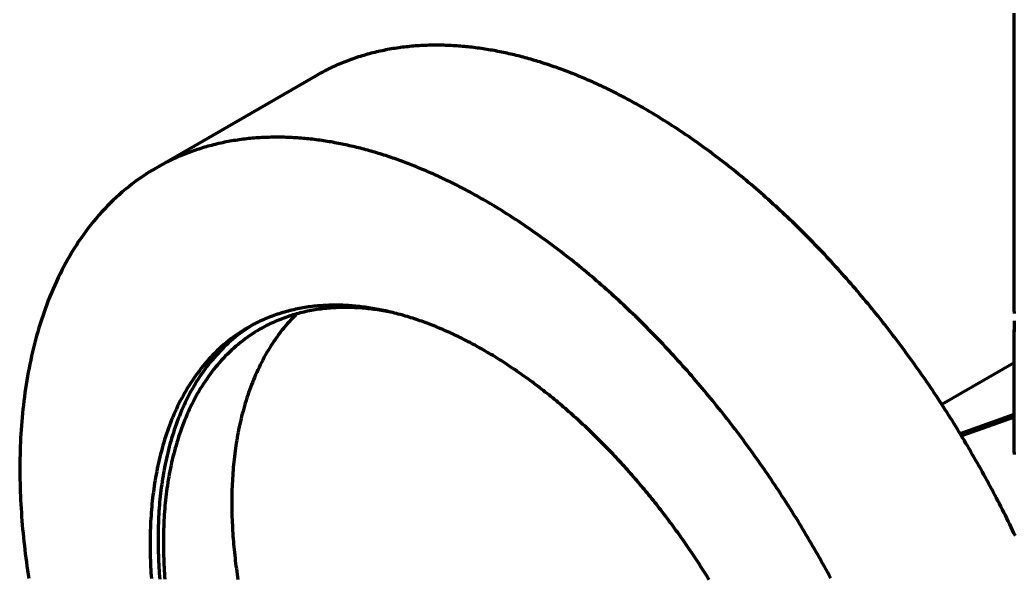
# Model space of a CAD drawing. Header units: millimetres. Extents: x 0 to 2382, y 0 to 420.
# Drawn here: x 283.43 to 309.89, y 76.07 to 90.93 of the extents above; entities that cross this region are included whole.
import ezdxf

# ---------------------------------------------------------------- set-up
doc = ezdxf.new("R2010")
doc.units = ezdxf.units.MM
doc.layers.add('01-VISIBLE', color=7, linetype='CONTINUOUS', lineweight=70)

msp = doc.modelspace()

# ---------------------------------------------------------------- linework, layer by layer
at = {"layer": '01-VISIBLE'}
for p, q in [((309.89, 83.169), (309.89, 100.846)), ((291.298, 89.44), (287.056, 86.99)), ((309.89, 79.413), (309.89, 82.679)), ((309.89, 81.799), (307.968, 80.69)), ((309.89, 80.429), (308.455, 79.916)), ((309.89, 80.355), (308.492, 79.855))]:
    msp.add_line(p, q, dxfattribs=at)
for points in [[(300.048, 88.573), (300.005, 88.598), (299.961, 88.623), (299.918, 88.648), (299.874, 88.672), (299.831, 88.697), (299.787, 88.721), (299.743, 88.745), (299.699, 88.769), (299.655, 88.793), (299.611, 88.817), (299.567, 88.84), (299.523, 88.864), (299.478, 88.887), (299.434, 88.91), (299.39, 88.933), (299.345, 88.956), (299.301, 88.979), (299.256, 89.001), (299.211, 89.024), (299.166, 89.046), (299.121, 89.068), (299.076, 89.09), (299.031, 89.112), (298.986, 89.134), (298.941, 89.155), (298.896, 89.176), (298.851, 89.198), (298.805, 89.219), (298.76, 89.239), (298.714, 89.26), (298.668, 89.281), (298.623, 89.301), (298.577, 89.321), (298.531, 89.341), (298.485, 89.361), (298.439, 89.381), (298.393, 89.4), (298.347, 89.42), (298.301, 89.439), (298.254, 89.458), (298.208, 89.477), (298.162, 89.495), (298.115, 89.514), (298.068, 89.532), (298.022, 89.55), (297.975, 89.568), (297.928, 89.586), (297.881, 89.603), (297.834, 89.621), (297.787, 89.638), (297.74, 89.655), (297.693, 89.672), (297.646, 89.688), (297.599, 89.705), (297.551, 89.721), (297.504, 89.737), (297.456, 89.753), (297.409, 89.768), (297.361, 89.784), (297.314, 89.799), (297.266, 89.814), (297.218, 89.828), (297.17, 89.843), (297.122, 89.857), (297.074, 89.871), (297.026, 89.885), (296.978, 89.899), (296.93, 89.912), (296.881, 89.926), (296.833, 89.939), (296.785, 89.951), (296.736, 89.964), (296.688, 89.976), (296.639, 89.988), (296.591, 90), (296.542, 90.012), (296.493, 90.023), (296.444, 90.034), (296.396, 90.045), (296.347, 90.056), (296.298, 90.066), (296.249, 90.077), (296.2, 90.087), (296.151, 90.096), (296.101, 90.106), (296.052, 90.115), (296.003, 90.124), (295.954, 90.132), (295.904, 90.141), (295.855, 90.149), (295.805, 90.157), (295.756, 90.164), (295.707, 90.171), (295.657, 90.179), (295.607, 90.185), (295.558, 90.192), (295.508, 90.198), (295.458, 90.204), (295.409, 90.209), (295.359, 90.215), (295.309, 90.22), (295.259, 90.225), (295.209, 90.229), (295.16, 90.233), (295.11, 90.237), (295.06, 90.241), (295.01, 90.244), (294.96, 90.247), (294.91, 90.25), (294.86, 90.252), (294.81, 90.254), (294.76, 90.256), (294.71, 90.257), (294.66, 90.258), (294.61, 90.259), (294.56, 90.26), (294.51, 90.26), (294.46, 90.26), (294.41, 90.259), (294.36, 90.258), (294.31, 90.257), (294.26, 90.255), (294.21, 90.254), (294.16, 90.251), (294.11, 90.249), (294.06, 90.246), (294.01, 90.243), (293.96, 90.239), (293.91, 90.235), (293.86, 90.231), (293.81, 90.226), (293.76, 90.221), (293.711, 90.216), (293.661, 90.21), (293.611, 90.204), (293.562, 90.198), (293.512, 90.191), (293.462, 90.184), (293.413, 90.176), (293.364, 90.168), (293.314, 90.16), (293.265, 90.151), (293.216, 90.142), (293.167, 90.133), (293.117, 90.123), (293.068, 90.113), (293.02, 90.102), (292.971, 90.092), (292.922, 90.08), (292.873, 90.069), (292.825, 90.056), (292.776, 90.044), (292.728, 90.031), (292.68, 90.018), (292.631, 90.004), (292.583, 89.99), (292.536, 89.976), (292.488, 89.961), (292.44, 89.946), (292.392, 89.93), (292.345, 89.914), (292.298, 89.898), (292.251, 89.881), (292.204, 89.864), (292.157, 89.847), (292.11, 89.829), (292.063, 89.81), (292.017, 89.792), (291.971, 89.773), (291.925, 89.753), (291.879, 89.733), (291.833, 89.713), (291.787, 89.692), (291.742, 89.671), (291.697, 89.65), (291.652, 89.628), (291.607, 89.606), (291.562, 89.583), (291.518, 89.56), (291.473, 89.537), (291.429, 89.513), (291.385, 89.489), (291.342, 89.465), (291.298, 89.44)], [(309.923, 77.194), (309.886, 77.272), (309.848, 77.351), (309.81, 77.43), (309.772, 77.508), (309.733, 77.587), (309.695, 77.665), (309.656, 77.743), (309.616, 77.821), (309.577, 77.899), (309.537, 77.977), (309.498, 78.055), (309.458, 78.132), (309.417, 78.21), (309.377, 78.287), (309.336, 78.364), (309.295, 78.441), (309.254, 78.518), (309.212, 78.595), (309.171, 78.672), (309.129, 78.749), (309.087, 78.825), (309.044, 78.902), (309.002, 78.978), (308.959, 79.054), (308.916, 79.13), (308.873, 79.206), (308.83, 79.282), (308.786, 79.357), (308.742, 79.433), (308.698, 79.508), (308.654, 79.584), (308.609, 79.659), (308.565, 79.734), (308.52, 79.809), (308.475, 79.884), (308.429, 79.958), (308.384, 80.033), (308.338, 80.107), (308.292, 80.181), (308.246, 80.255), (308.199, 80.329), (308.153, 80.403), (308.106, 80.477), (308.059, 80.55), (308.011, 80.624), (307.964, 80.697), (307.916, 80.77), (307.868, 80.843), (307.82, 80.916), (307.772, 80.989), (307.723, 81.062), (307.675, 81.134), (307.626, 81.206), (307.576, 81.278), (307.527, 81.35), (307.477, 81.422), (307.428, 81.494), (307.378, 81.566), (307.327, 81.637), (307.277, 81.708), (307.226, 81.78), (307.175, 81.85), (307.124, 81.921), (307.073, 81.992), (307.021, 82.063), (306.97, 82.133), (306.918, 82.203), (306.866, 82.273), (306.813, 82.343), (306.761, 82.413), (306.708, 82.482), (306.655, 82.552), (306.602, 82.621), (306.548, 82.69), (306.495, 82.759), (306.441, 82.828), (306.387, 82.897), (306.333, 82.965), (306.278, 83.033), (306.224, 83.101), (306.169, 83.169), (306.114, 83.237), (306.058, 83.305), (306.003, 83.372), (305.947, 83.439), (305.891, 83.507), (305.835, 83.573), (305.779, 83.64), (305.722, 83.707), (305.665, 83.773), (305.609, 83.839), (305.551, 83.905), (305.494, 83.971), (305.436, 84.037), (305.379, 84.102), (305.32, 84.167), (305.262, 84.233), (305.204, 84.297), (305.145, 84.362), (305.086, 84.427), (305.027, 84.491), (304.968, 84.555), (304.908, 84.619), (304.849, 84.683), (304.789, 84.746), (304.729, 84.81), (304.668, 84.873), (304.608, 84.936), (304.547, 84.998), (304.486, 85.061), (304.425, 85.123), (304.363, 85.185), (304.302, 85.247), (304.24, 85.309), (304.178, 85.37), (304.115, 85.431), (304.053, 85.492), (303.99, 85.553), (303.927, 85.614), (303.864, 85.674), (303.801, 85.734), (303.737, 85.794), (303.673, 85.853), (303.609, 85.913), (303.545, 85.972), (303.48, 86.031), (303.416, 86.09), (303.351, 86.148), (303.286, 86.206), (303.22, 86.264), (303.155, 86.322), (303.089, 86.379), (303.023, 86.437), (302.957, 86.494), (302.89, 86.55), (302.824, 86.607), (302.757, 86.663), (302.69, 86.719), (302.623, 86.774), (302.555, 86.83), (302.487, 86.885), (302.419, 86.94), (302.351, 86.994), (302.283, 87.048), (302.214, 87.102), (302.145, 87.156), (302.076, 87.209), (302.007, 87.263), (301.937, 87.315), (301.867, 87.368), (301.797, 87.42), (301.727, 87.472), (301.656, 87.523), (301.586, 87.575), (301.515, 87.626), (301.444, 87.676), (301.372, 87.727), (301.301, 87.777), (301.229, 87.826), (301.157, 87.876), (301.085, 87.925), (301.012, 87.973), (300.939, 88.022), (300.866, 88.07), (300.793, 88.117), (300.72, 88.165), (300.646, 88.211), (300.572, 88.258), (300.498, 88.304), (300.424, 88.35), (300.349, 88.395), (300.274, 88.44), (300.199, 88.485), (300.124, 88.529), (300.048, 88.573)], [(295.806, 86.124), (295.762, 86.149), (295.719, 86.173), (295.675, 86.198), (295.632, 86.223), (295.588, 86.247), (295.544, 86.271), (295.5, 86.296), (295.457, 86.32), (295.413, 86.343), (295.368, 86.367), (295.324, 86.391), (295.28, 86.414), (295.236, 86.438), (295.191, 86.461), (295.147, 86.484), (295.103, 86.507), (295.058, 86.529), (295.013, 86.552), (294.969, 86.574), (294.924, 86.597), (294.879, 86.619), (294.834, 86.641), (294.789, 86.662), (294.744, 86.684), (294.698, 86.706), (294.653, 86.727), (294.608, 86.748), (294.562, 86.769), (294.517, 86.79), (294.471, 86.811), (294.426, 86.831), (294.38, 86.852), (294.334, 86.872), (294.288, 86.892), (294.242, 86.912), (294.196, 86.931), (294.15, 86.951), (294.104, 86.97), (294.058, 86.989), (294.012, 87.008), (293.965, 87.027), (293.919, 87.046), (293.872, 87.064), (293.826, 87.083), (293.779, 87.101), (293.732, 87.119), (293.686, 87.136), (293.639, 87.154), (293.592, 87.171), (293.545, 87.188), (293.498, 87.205), (293.451, 87.222), (293.403, 87.239), (293.356, 87.255), (293.309, 87.271), (293.261, 87.287), (293.214, 87.303), (293.166, 87.319), (293.119, 87.334), (293.071, 87.349), (293.023, 87.364), (292.975, 87.379), (292.927, 87.394), (292.879, 87.408), (292.831, 87.422), (292.783, 87.436), (292.735, 87.45), (292.687, 87.463), (292.639, 87.476), (292.59, 87.489), (292.542, 87.502), (292.494, 87.515), (292.445, 87.527), (292.397, 87.539), (292.348, 87.551), (292.299, 87.562), (292.251, 87.574), (292.202, 87.585), (292.153, 87.596), (292.104, 87.607), (292.055, 87.617), (292.006, 87.627), (291.957, 87.637), (291.908, 87.647), (291.859, 87.656), (291.81, 87.665), (291.76, 87.674), (291.711, 87.683), (291.662, 87.691), (291.612, 87.699), (291.563, 87.707), (291.513, 87.715), (291.464, 87.722), (291.414, 87.729), (291.365, 87.736), (291.315, 87.742), (291.265, 87.748), (291.216, 87.754), (291.166, 87.76), (291.116, 87.765), (291.066, 87.77), (291.017, 87.775), (290.967, 87.78), (290.917, 87.784), (290.867, 87.788), (290.817, 87.791), (290.767, 87.795), (290.717, 87.798), (290.667, 87.8), (290.617, 87.803), (290.567, 87.805), (290.517, 87.806), (290.467, 87.808), (290.417, 87.809), (290.367, 87.81), (290.317, 87.81), (290.267, 87.81), (290.217, 87.81), (290.167, 87.81), (290.117, 87.809), (290.067, 87.807), (290.017, 87.806), (289.967, 87.804), (289.917, 87.802), (289.867, 87.799), (289.817, 87.796), (289.767, 87.793), (289.717, 87.79), (289.667, 87.786), (289.617, 87.781), (289.568, 87.777), (289.518, 87.772), (289.468, 87.766), (289.418, 87.761), (289.369, 87.755), (289.319, 87.748), (289.269, 87.741), (289.22, 87.734), (289.17, 87.727), (289.121, 87.719), (289.072, 87.711), (289.022, 87.702), (288.973, 87.693), (288.924, 87.683), (288.875, 87.674), (288.826, 87.663), (288.777, 87.653), (288.728, 87.642), (288.679, 87.631), (288.631, 87.619), (288.582, 87.607), (288.534, 87.594), (288.485, 87.582), (288.437, 87.568), (288.389, 87.555), (288.341, 87.541), (288.293, 87.526), (288.245, 87.512), (288.197, 87.496), (288.15, 87.481), (288.102, 87.465), (288.055, 87.449), (288.008, 87.432), (287.961, 87.415), (287.914, 87.397), (287.867, 87.379), (287.821, 87.361), (287.774, 87.342), (287.728, 87.323), (287.682, 87.304), (287.636, 87.284), (287.59, 87.263), (287.545, 87.243), (287.499, 87.222), (287.454, 87.2), (287.409, 87.179), (287.364, 87.156), (287.319, 87.134), (287.275, 87.111), (287.231, 87.088), (287.187, 87.064), (287.143, 87.04), (287.099, 87.015), (287.056, 86.99)], [(287.056, 86.99), (286.961, 86.934), (286.867, 86.876), (286.774, 86.817), (286.682, 86.755), (286.592, 86.692), (286.502, 86.628), (286.414, 86.561), (286.327, 86.493), (286.242, 86.423), (286.157, 86.352), (286.074, 86.28), (285.993, 86.205), (285.912, 86.13), (285.833, 86.053), (285.756, 85.974), (285.68, 85.894), (285.605, 85.813), (285.532, 85.731), (285.46, 85.647), (285.389, 85.562), (285.32, 85.476), (285.252, 85.389), (285.186, 85.301), (285.121, 85.211), (285.058, 85.121), (284.995, 85.03), (284.935, 84.938), (284.876, 84.845), (284.818, 84.751), (284.761, 84.656), (284.706, 84.56), (284.653, 84.464), (284.6, 84.367), (284.549, 84.269), (284.5, 84.17), (284.451, 84.071), (284.404, 83.971), (284.358, 83.871), (284.314, 83.77), (284.271, 83.668), (284.229, 83.566), (284.188, 83.463), (284.149, 83.36), (284.111, 83.257), (284.074, 83.153), (284.038, 83.048), (284.003, 82.944), (283.97, 82.839), (283.938, 82.733), (283.907, 82.627), (283.877, 82.521), (283.848, 82.414), (283.82, 82.308), (283.793, 82.201), (283.767, 82.093), (283.743, 81.986), (283.719, 81.878), (283.697, 81.77), (283.675, 81.662), (283.655, 81.553), (283.635, 81.445), (283.617, 81.336), (283.599, 81.227), (283.582, 81.118), (283.567, 81.009), (283.552, 80.899), (283.538, 80.79), (283.525, 80.68), (283.513, 80.57), (283.502, 80.461), (283.491, 80.351), (283.482, 80.241), (283.473, 80.131), (283.465, 80.021), (283.458, 79.911), (283.452, 79.8), (283.447, 79.69), (283.442, 79.58), (283.439, 79.47), (283.436, 79.359), (283.434, 79.249), (283.432, 79.139), (283.431, 79.028), (283.431, 78.918), (283.432, 78.808), (283.434, 78.697), (283.436, 78.587), (283.439, 78.477), (283.442, 78.366), (283.447, 78.256), (283.452, 78.146), (283.457, 78.036), (283.464, 77.925), (283.471, 77.815), (283.478, 77.705), (283.487, 77.595), (283.496, 77.485), (283.505, 77.375), (283.516, 77.265), (283.526, 77.156), (283.538, 77.046), (283.55, 76.936), (283.563, 76.826), (283.576, 76.717), (283.59, 76.607), (283.604, 76.498), (283.619, 76.389), (283.635, 76.279), (283.651, 76.17), (283.668, 76.061)], [(305.011, 76.069), (304.97, 76.146), (304.928, 76.223), (304.886, 76.299), (304.844, 76.376), (304.802, 76.452), (304.759, 76.528), (304.717, 76.605), (304.674, 76.681), (304.63, 76.757), (304.587, 76.832), (304.543, 76.908), (304.5, 76.984), (304.456, 77.059), (304.411, 77.134), (304.367, 77.209), (304.322, 77.284), (304.277, 77.359), (304.232, 77.434), (304.187, 77.509), (304.141, 77.583), (304.095, 77.658), (304.049, 77.732), (304.003, 77.806), (303.957, 77.88), (303.91, 77.954), (303.863, 78.027), (303.816, 78.101), (303.769, 78.174), (303.721, 78.248), (303.674, 78.321), (303.626, 78.394), (303.578, 78.467), (303.529, 78.539), (303.481, 78.612), (303.432, 78.685), (303.383, 78.757), (303.334, 78.829), (303.284, 78.901), (303.235, 78.973), (303.185, 79.045), (303.135, 79.116), (303.085, 79.188), (303.034, 79.259), (302.984, 79.33), (302.933, 79.401), (302.882, 79.472), (302.83, 79.543), (302.779, 79.613), (302.727, 79.683), (302.675, 79.754), (302.623, 79.824), (302.571, 79.894), (302.518, 79.963), (302.465, 80.033), (302.412, 80.102), (302.359, 80.172), (302.306, 80.241), (302.252, 80.31), (302.198, 80.378), (302.144, 80.447), (302.09, 80.516), (302.036, 80.584), (301.981, 80.652), (301.926, 80.72), (301.871, 80.788), (301.816, 80.855), (301.76, 80.923), (301.705, 80.99), (301.649, 81.057), (301.592, 81.124), (301.536, 81.191), (301.48, 81.257), (301.423, 81.324), (301.366, 81.39), (301.309, 81.456), (301.251, 81.522), (301.194, 81.587), (301.136, 81.653), (301.078, 81.718), (301.02, 81.783), (300.961, 81.848), (300.903, 81.913), (300.844, 81.977), (300.785, 82.041), (300.725, 82.106), (300.666, 82.17), (300.606, 82.233), (300.546, 82.297), (300.486, 82.36), (300.426, 82.423), (300.365, 82.486), (300.304, 82.549), (300.243, 82.611), (300.182, 82.674), (300.121, 82.736), (300.059, 82.798), (299.997, 82.859), (299.935, 82.921), (299.873, 82.982), (299.81, 83.043), (299.747, 83.104), (299.684, 83.164), (299.621, 83.224), (299.558, 83.285), (299.494, 83.344), (299.431, 83.404), (299.367, 83.463), (299.302, 83.523), (299.238, 83.581), (299.173, 83.64), (299.108, 83.699), (299.043, 83.757), (298.978, 83.815), (298.912, 83.872), (298.846, 83.93), (298.78, 83.987), (298.714, 84.044), (298.648, 84.101), (298.581, 84.157), (298.514, 84.213), (298.447, 84.269), (298.38, 84.325), (298.312, 84.38), (298.245, 84.435), (298.177, 84.49), (298.108, 84.545), (298.04, 84.599), (297.971, 84.653), (297.902, 84.707), (297.833, 84.76), (297.764, 84.813), (297.694, 84.866), (297.625, 84.918), (297.555, 84.971), (297.484, 85.022), (297.414, 85.074), (297.343, 85.125), (297.272, 85.176), (297.201, 85.227), (297.13, 85.277), (297.058, 85.327), (296.986, 85.377), (296.914, 85.426), (296.842, 85.475), (296.769, 85.524), (296.697, 85.572), (296.624, 85.62), (296.55, 85.668), (296.477, 85.715), (296.403, 85.762), (296.329, 85.808), (296.255, 85.855), (296.181, 85.9), (296.106, 85.946), (296.032, 85.991), (295.956, 86.036), (295.881, 86.08), (295.806, 86.124)], [(290.795, 83.105), (290.744, 83.054), (290.693, 83.002), (290.643, 82.949), (290.594, 82.895), (290.546, 82.84), (290.498, 82.785), (290.452, 82.728), (290.406, 82.672), (290.362, 82.614), (290.318, 82.556), (290.275, 82.497), (290.233, 82.437), (290.192, 82.377), (290.151, 82.317), (290.112, 82.255), (290.073, 82.194), (290.035, 82.131), (289.998, 82.068), (289.962, 82.005), (289.927, 81.941), (289.893, 81.877), (289.859, 81.812), (289.826, 81.747), (289.795, 81.682), (289.763, 81.616), (289.733, 81.55), (289.704, 81.483), (289.675, 81.416), (289.647, 81.349), (289.62, 81.281), (289.593, 81.213), (289.568, 81.145), (289.543, 81.076), (289.519, 81.008), (289.495, 80.939), (289.472, 80.869), (289.45, 80.8), (289.429, 80.73), (289.409, 80.66), (289.389, 80.59), (289.369, 80.52), (289.351, 80.449), (289.333, 80.379), (289.316, 80.308), (289.299, 80.237), (289.283, 80.166), (289.268, 80.095), (289.253, 80.023), (289.239, 79.952), (289.226, 79.88), (289.213, 79.808), (289.201, 79.736), (289.189, 79.664), (289.178, 79.592), (289.168, 79.52), (289.158, 79.448), (289.149, 79.376), (289.14, 79.303), (289.132, 79.231), (289.124, 79.159), (289.117, 79.086), (289.11, 79.013), (289.104, 78.941), (289.099, 78.868), (289.094, 78.795), (289.089, 78.723), (289.085, 78.65), (289.082, 78.577), (289.079, 78.504), (289.076, 78.431), (289.074, 78.359), (289.072, 78.286), (289.071, 78.213), (289.071, 78.14), (289.07, 78.067), (289.071, 77.994), (289.071, 77.921), (289.073, 77.848), (289.074, 77.776), (289.076, 77.703), (289.079, 77.63), (289.081, 77.557), (289.085, 77.484), (289.089, 77.411), (289.093, 77.339), (289.097, 77.266), (289.102, 77.193), (289.107, 77.121), (289.113, 77.048), (289.119, 76.975), (289.126, 76.903), (289.133, 76.83), (289.14, 76.758), (289.148, 76.685), (289.156, 76.613), (289.164, 76.54), (289.173, 76.468), (289.182, 76.396), (289.192, 76.323), (289.202, 76.251), (289.212, 76.179), (289.222, 76.107), (289.233, 76.035)], [(295.806, 82.123), (295.762, 82.148), (295.718, 82.173), (295.675, 82.197), (295.631, 82.222), (295.587, 82.246), (295.543, 82.27), (295.499, 82.294), (295.454, 82.318), (295.41, 82.341), (295.365, 82.364), (295.321, 82.388), (295.276, 82.41), (295.231, 82.433), (295.186, 82.456), (295.141, 82.478), (295.096, 82.5), (295.051, 82.522), (295.006, 82.543), (294.96, 82.565), (294.915, 82.586), (294.869, 82.607), (294.823, 82.627), (294.777, 82.648), (294.731, 82.668), (294.685, 82.688), (294.639, 82.708), (294.593, 82.727), (294.546, 82.747), (294.5, 82.766), (294.453, 82.784), (294.407, 82.803), (294.36, 82.821), (294.313, 82.839), (294.266, 82.857), (294.219, 82.874), (294.172, 82.892), (294.124, 82.909), (294.077, 82.925), (294.03, 82.942), (293.982, 82.958), (293.934, 82.974), (293.887, 82.989), (293.839, 83.005), (293.791, 83.02), (293.743, 83.034), (293.695, 83.049), (293.646, 83.063), (293.598, 83.077), (293.55, 83.09), (293.501, 83.103), (293.453, 83.116), (293.404, 83.129), (293.355, 83.141), (293.307, 83.153), (293.258, 83.164), (293.209, 83.175), (293.16, 83.186), (293.111, 83.197), (293.061, 83.207), (293.012, 83.217), (292.963, 83.226), (292.913, 83.236), (292.864, 83.244), (292.814, 83.253), (292.765, 83.261), (292.715, 83.268), (292.666, 83.276), (292.616, 83.283), (292.566, 83.289), (292.516, 83.295), (292.466, 83.301), (292.416, 83.306), (292.366, 83.311), (292.316, 83.316), (292.266, 83.32), (292.216, 83.323), (292.166, 83.327), (292.116, 83.329), (292.066, 83.332), (292.015, 83.334), (291.965, 83.335), (291.915, 83.336), (291.865, 83.337), (291.815, 83.337), (291.764, 83.337), (291.714, 83.336), (291.664, 83.335), (291.614, 83.333), (291.564, 83.331), (291.513, 83.328), (291.463, 83.325), (291.413, 83.322), (291.363, 83.318), (291.313, 83.313), (291.263, 83.308), (291.213, 83.302), (291.163, 83.296), (291.114, 83.29), (291.064, 83.282), (291.014, 83.275), (290.965, 83.267), (290.915, 83.258), (290.866, 83.249), (290.817, 83.239), (290.767, 83.229), (290.718, 83.218), (290.669, 83.207), (290.621, 83.195), (290.572, 83.182), (290.523, 83.169), (290.475, 83.156), (290.427, 83.142), (290.379, 83.127), (290.331, 83.112), (290.283, 83.097), (290.236, 83.08), (290.188, 83.064), (290.141, 83.046), (290.094, 83.028), (290.047, 83.01), (290.001, 82.991), (289.955, 82.972), (289.909, 82.951), (289.863, 82.931), (289.817, 82.91), (289.772, 82.888), (289.727, 82.866), (289.682, 82.843), (289.637, 82.82), (289.593, 82.796), (289.549, 82.772), (289.506, 82.747)], [(293.347, 83.143), (293.297, 83.153), (293.248, 83.163), (293.198, 83.172), (293.148, 83.181), (293.099, 83.19), (293.049, 83.198), (292.999, 83.206), (292.949, 83.213), (292.899, 83.221), (292.849, 83.227), (292.798, 83.234), (292.748, 83.239), (292.698, 83.245), (292.648, 83.25), (292.597, 83.255), (292.547, 83.259), (292.497, 83.263), (292.446, 83.266), (292.396, 83.269), (292.345, 83.271), (292.295, 83.273), (292.244, 83.275), (292.194, 83.276), (292.143, 83.277), (292.093, 83.277), (292.042, 83.277), (291.992, 83.276), (291.941, 83.275), (291.891, 83.273), (291.84, 83.271), (291.79, 83.268), (291.739, 83.265), (291.689, 83.261), (291.638, 83.257), (291.588, 83.252), (291.538, 83.247), (291.488, 83.241), (291.438, 83.235), (291.387, 83.228), (291.337, 83.221), (291.288, 83.213), (291.238, 83.205), (291.188, 83.196), (291.138, 83.187), (291.089, 83.177), (291.039, 83.166), (290.99, 83.155), (290.941, 83.143), (290.892, 83.131), (290.843, 83.118), (290.794, 83.105), (290.746, 83.091), (290.697, 83.077), (290.649, 83.062), (290.601, 83.046), (290.553, 83.03), (290.505, 83.013), (290.458, 82.996), (290.41, 82.978), (290.363, 82.96), (290.316, 82.941), (290.27, 82.922), (290.223, 82.902), (290.177, 82.881), (290.131, 82.86), (290.086, 82.838), (290.04, 82.816), (289.995, 82.793), (289.95, 82.77), (289.906, 82.746), (289.862, 82.721), (289.818, 82.696)], [(309.89, 83.169), (309.89, 83.118)], [(309.895, 82.924), (309.893, 82.883), (309.892, 82.842), (309.891, 82.801), (309.89, 82.76), (309.89, 82.72), (309.89, 82.679)], [(289.506, 82.747), (289.437, 82.707), (289.37, 82.665), (289.303, 82.622), (289.237, 82.578), (289.171, 82.532), (289.107, 82.486), (289.044, 82.438), (288.981, 82.389), (288.92, 82.339), (288.859, 82.287), (288.799, 82.235), (288.74, 82.182), (288.682, 82.127), (288.626, 82.072), (288.57, 82.015), (288.515, 81.958), (288.461, 81.899), (288.408, 81.84), (288.356, 81.78), (288.306, 81.719), (288.256, 81.657), (288.207, 81.594), (288.159, 81.53), (288.113, 81.466), (288.067, 81.401), (288.022, 81.335), (287.979, 81.269), (287.936, 81.202), (287.894, 81.134), (287.854, 81.066), (287.814, 80.997), (287.775, 80.928), (287.738, 80.858), (287.701, 80.787), (287.665, 80.716), (287.63, 80.645), (287.597, 80.573), (287.564, 80.501), (287.532, 80.428), (287.501, 80.355), (287.47, 80.281), (287.441, 80.207), (287.413, 80.133), (287.385, 80.059), (287.359, 79.984), (287.333, 79.909), (287.308, 79.833), (287.284, 79.758), (287.261, 79.682), (287.238, 79.605), (287.217, 79.529), (287.196, 79.452), (287.176, 79.375), (287.157, 79.298), (287.138, 79.221), (287.12, 79.143), (287.103, 79.066), (287.087, 78.988), (287.072, 78.91), (287.057, 78.832), (287.043, 78.754), (287.03, 78.676), (287.017, 78.597), (287.005, 78.519), (286.994, 78.44), (286.983, 78.361), (286.973, 78.282), (286.964, 78.203), (286.955, 78.124), (286.947, 78.045), (286.939, 77.966), (286.933, 77.887), (286.926, 77.808), (286.921, 77.729), (286.916, 77.649), (286.911, 77.57), (286.907, 77.491), (286.904, 77.411), (286.901, 77.332), (286.899, 77.253), (286.898, 77.173), (286.897, 77.094), (286.896, 77.014), (286.896, 76.935), (286.897, 76.855), (286.898, 76.776), (286.899, 76.696), (286.902, 76.617), (286.904, 76.538), (286.907, 76.458), (286.911, 76.379), (286.915, 76.299), (286.92, 76.22), (286.925, 76.141), (286.93, 76.062)], [(289.613, 82.807), (289.546, 82.765), (289.48, 82.721), (289.415, 82.677), (289.351, 82.631), (289.287, 82.584), (289.225, 82.536), (289.163, 82.487), (289.102, 82.437), (289.043, 82.385), (288.984, 82.333), (288.926, 82.279), (288.869, 82.225), (288.813, 82.169), (288.758, 82.113), (288.704, 82.055), (288.651, 81.997), (288.599, 81.938), (288.548, 81.878), (288.498, 81.817), (288.449, 81.755), (288.401, 81.692), (288.354, 81.629), (288.308, 81.565), (288.263, 81.5), (288.219, 81.435), (288.176, 81.369), (288.134, 81.302), (288.093, 81.235), (288.053, 81.167), (288.014, 81.098), (287.976, 81.029), (287.939, 80.96), (287.903, 80.889), (287.868, 80.819), (287.833, 80.748), (287.8, 80.676), (287.768, 80.605), (287.736, 80.532), (287.705, 80.46), (287.676, 80.387), (287.647, 80.313), (287.619, 80.24), (287.592, 80.165), (287.566, 80.091), (287.54, 80.016), (287.516, 79.942), (287.492, 79.866), (287.469, 79.791), (287.447, 79.715), (287.426, 79.639), (287.405, 79.563), (287.385, 79.487), (287.366, 79.41), (287.348, 79.334), (287.331, 79.257), (287.314, 79.18), (287.298, 79.103), (287.282, 79.025), (287.268, 78.948), (287.254, 78.87), (287.241, 78.792), (287.228, 78.715), (287.216, 78.637), (287.205, 78.559), (287.195, 78.48), (287.185, 78.402), (287.175, 78.324), (287.167, 78.246), (287.159, 78.167), (287.151, 78.089), (287.145, 78.01), (287.139, 77.932), (287.133, 77.853), (287.128, 77.774), (287.124, 77.695), (287.12, 77.617), (287.116, 77.538), (287.114, 77.459), (287.112, 77.38), (287.11, 77.302), (287.109, 77.223), (287.108, 77.144), (287.108, 77.065), (287.109, 76.986), (287.11, 76.907), (287.111, 76.828), (287.113, 76.75), (287.116, 76.671), (287.119, 76.592), (287.122, 76.513), (287.126, 76.435), (287.131, 76.356), (287.136, 76.277), (287.141, 76.199), (287.147, 76.12), (287.153, 76.041)], [(289.818, 82.696), (289.75, 82.656), (289.684, 82.615), (289.618, 82.573), (289.553, 82.53), (289.489, 82.485), (289.426, 82.439), (289.363, 82.392), (289.302, 82.344), (289.241, 82.294), (289.181, 82.244), (289.122, 82.192), (289.065, 82.14), (289.008, 82.086), (288.952, 82.032), (288.897, 81.976), (288.843, 81.919), (288.79, 81.862), (288.738, 81.803), (288.687, 81.744), (288.637, 81.684), (288.588, 81.623), (288.54, 81.561), (288.493, 81.499), (288.447, 81.436), (288.402, 81.372), (288.358, 81.307), (288.315, 81.242), (288.273, 81.176), (288.232, 81.109), (288.192, 81.042), (288.153, 80.974), (288.115, 80.906), (288.078, 80.837), (288.042, 80.768), (288.007, 80.698), (287.972, 80.628), (287.939, 80.557), (287.907, 80.486), (287.875, 80.414), (287.845, 80.342), (287.815, 80.27), (287.786, 80.197), (287.758, 80.124), (287.731, 80.051), (287.705, 79.977), (287.68, 79.903), (287.655, 79.829), (287.631, 79.754), (287.609, 79.679), (287.586, 79.604), (287.565, 79.529), (287.545, 79.454), (287.525, 79.378), (287.506, 79.302), (287.488, 79.226), (287.47, 79.15), (287.454, 79.074), (287.438, 78.997), (287.423, 78.92), (287.408, 78.843), (287.394, 78.767), (287.381, 78.689), (287.368, 78.612), (287.357, 78.535), (287.346, 78.458), (287.335, 78.38), (287.325, 78.303), (287.316, 78.225), (287.307, 78.147), (287.3, 78.069), (287.292, 77.991), (287.286, 77.914), (287.279, 77.836), (287.274, 77.758), (287.269, 77.68), (287.265, 77.602), (287.261, 77.523), (287.258, 77.445), (287.255, 77.367), (287.253, 77.289), (287.251, 77.211), (287.25, 77.133), (287.25, 77.054), (287.25, 76.976), (287.25, 76.898), (287.251, 76.82), (287.253, 76.742), (287.255, 76.664), (287.258, 76.585), (287.261, 76.507), (287.264, 76.429), (287.268, 76.351), (287.273, 76.273), (287.278, 76.195), (287.283, 76.117), (287.289, 76.039)], [(309.89, 82.679), (309.89, 82.629)], [(301.774, 76.027), (301.741, 76.081), (301.708, 76.134), (301.674, 76.187), (301.641, 76.24), (301.607, 76.294), (301.573, 76.346), (301.539, 76.399), (301.505, 76.452), (301.471, 76.505), (301.436, 76.557), (301.401, 76.61), (301.367, 76.662), (301.332, 76.714), (301.297, 76.767), (301.261, 76.819), (301.226, 76.871), (301.19, 76.923), (301.155, 76.974), (301.119, 77.026), (301.083, 77.077), (301.047, 77.129), (301.01, 77.18), (300.974, 77.231), (300.937, 77.283), (300.9, 77.334), (300.863, 77.384), (300.826, 77.435), (300.789, 77.486), (300.752, 77.536), (300.714, 77.587), (300.676, 77.637), (300.639, 77.687), (300.601, 77.738), (300.562, 77.788), (300.524, 77.837), (300.486, 77.887), (300.447, 77.937), (300.408, 77.986), (300.369, 78.036), (300.33, 78.085), (300.291, 78.134), (300.252, 78.183), (300.212, 78.232), (300.173, 78.281), (300.133, 78.33), (300.093, 78.378), (300.053, 78.427), (300.013, 78.475), (299.972, 78.523), (299.932, 78.571), (299.891, 78.619), (299.85, 78.667), (299.809, 78.714), (299.768, 78.762), (299.727, 78.809), (299.685, 78.857), (299.643, 78.904), (299.602, 78.951), (299.56, 78.998), (299.518, 79.044), (299.475, 79.091), (299.433, 79.137), (299.39, 79.184), (299.348, 79.23), (299.305, 79.276), (299.262, 79.322), (299.219, 79.367), (299.175, 79.413), (299.132, 79.458), (299.088, 79.504), (299.045, 79.549), (299.001, 79.594), (298.957, 79.639), (298.912, 79.683), (298.868, 79.728), (298.823, 79.772), (298.779, 79.817), (298.734, 79.861), (298.689, 79.905), (298.644, 79.948), (298.598, 79.992), (298.553, 80.035), (298.507, 80.079), (298.462, 80.122), (298.416, 80.165), (298.369, 80.207), (298.323, 80.25), (298.277, 80.292), (298.23, 80.335), (298.184, 80.377), (298.137, 80.419), (298.09, 80.46), (298.042, 80.502), (297.995, 80.543), (297.948, 80.585), (297.9, 80.626), (297.852, 80.666), (297.804, 80.707), (297.756, 80.747), (297.708, 80.788), (297.659, 80.828), (297.61, 80.868), (297.562, 80.907), (297.513, 80.947), (297.464, 80.986), (297.414, 81.025), (297.365, 81.064), (297.315, 81.102), (297.266, 81.141), (297.216, 81.179), (297.166, 81.217), (297.115, 81.255), (297.065, 81.293), (297.014, 81.33), (296.964, 81.367), (296.913, 81.404), (296.862, 81.441), (296.81, 81.477), (296.759, 81.513), (296.707, 81.549), (296.656, 81.585), (296.604, 81.621), (296.552, 81.656), (296.5, 81.691), (296.447, 81.726), (296.395, 81.76), (296.342, 81.795), (296.289, 81.829), (296.236, 81.862), (296.183, 81.896), (296.129, 81.929), (296.076, 81.962), (296.022, 81.995), (295.968, 82.027), (295.914, 82.059), (295.86, 82.091), (295.806, 82.123)], [(309.89, 79.413), (309.89, 79.363)]]:
    msp.add_lwpolyline(points, dxfattribs=at)

doc.saveas('drawing.dxf')
